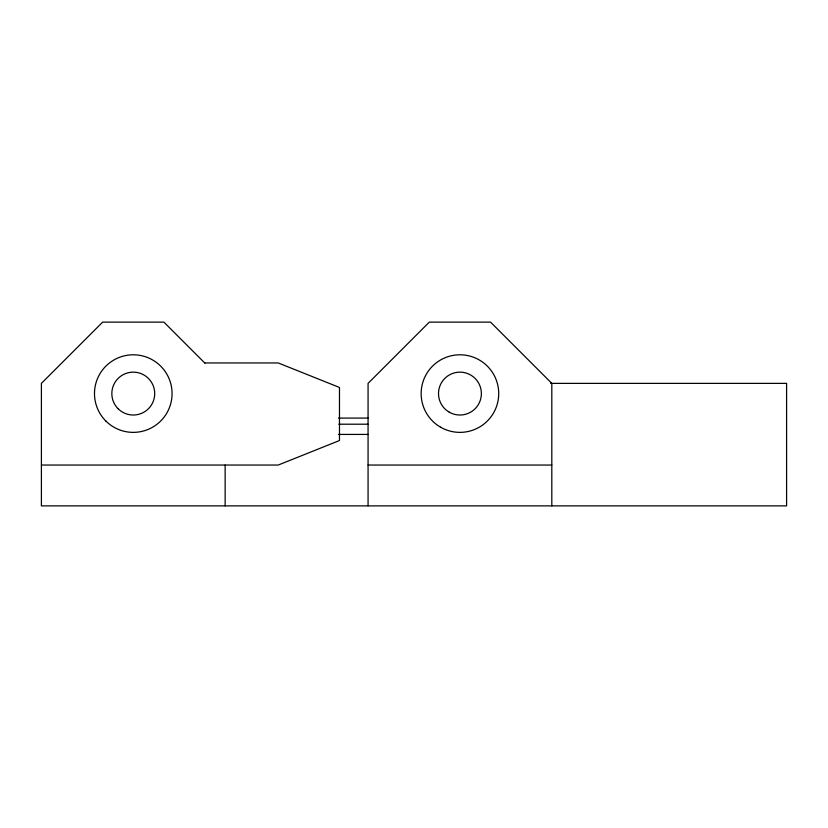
<?xml version="1.0" encoding="UTF-8"?>
<svg xmlns="http://www.w3.org/2000/svg" width="828" height="828" viewBox="0 0 828 828"><rect width="100%" height="100%" fill="white"/><g stroke="black" fill="none" stroke-linecap="round" stroke-linejoin="round"><path stroke-width="1.24" d="M204.733 362.954L278.229 362.954L339.48 387.463L339.48 440.537L278.229 465.046L41.4 465.046M550.692 383.374L786.6 383.374L786.6 505.877L41.4 505.877L41.4 383.374L102.651 322.123L163.903 322.123L204.889 363.119M338.445 418.088L368.067 418.088M338.797 424.205L368.067 424.205M338.445 434.421L368.067 434.421M368.067 465.046L551.81 465.046M551.81 505.877L551.81 383.374L490.559 322.123L429.308 322.123L368.067 383.374L368.067 505.877M225.144 465.046L225.144 505.877M449.221 412.147A21.435 21.435 0 0 0 481.378 393.579A21.435 21.435 0 0 0 449.221 375.022A21.435 21.435 0 0 0 449.221 412.147M118.114 408.742A21.435 21.435 0 0 0 153.977 399.127A21.435 21.435 0 0 0 127.729 372.879A21.435 21.435 0 0 0 118.114 408.742M440.537 427.176A38.792 38.792 0 0 0 498.725 393.579A38.792 38.792 0 0 0 440.537 359.994A38.792 38.792 0 0 0 440.537 427.176M105.849 421.017A38.792 38.792 0 0 0 170.744 403.619A38.792 38.792 0 0 0 123.237 356.112A38.792 38.792 0 0 0 105.849 421.017"/></g></svg>
